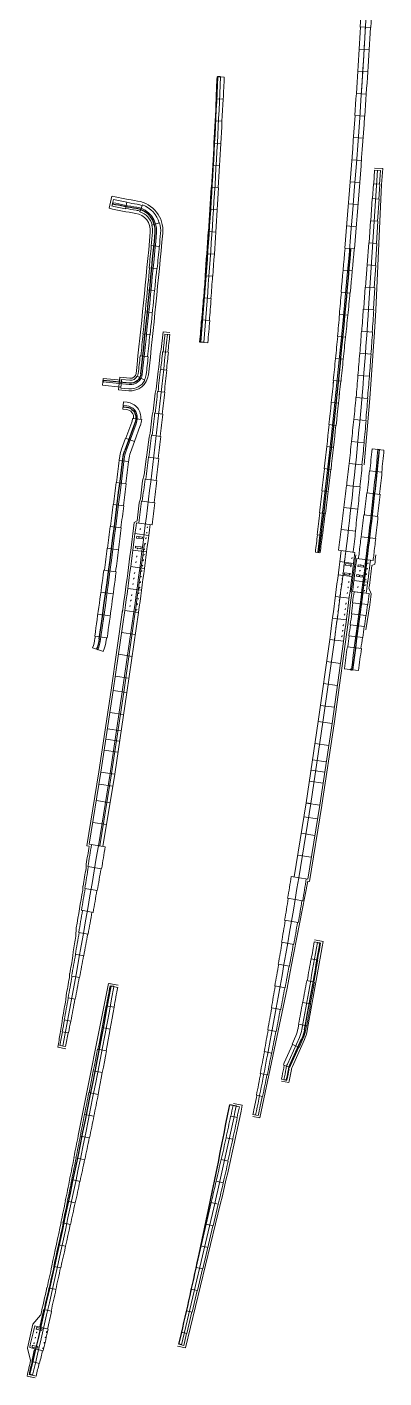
# Model space of a CAD drawing. Extents: x 2537068 to 2538547, y 7113338 to 7130059.
# Drawn here: x 2537482 to 2537997, y 7114492 to 7116442 of the extents above; entities that cross this region are included whole.
import ezdxf

# ---------------------------------------------------------------- set-up
doc = ezdxf.new("R2010")
doc.units = 0
doc.header["$LTSCALE"] = 40
doc.header["$MEASUREMENT"] = 0
doc.linetypes.add('DGN Style 1', pattern=[27.38632, 0.045568, -27.340752])
doc.linetypes.add('DGN Style 2', pattern=[45.56792, 27.340752, -18.227168])
for name, color, linetype, lineweight in [('D_PIPES_1', 7, 'Continuous', 0), ('D_RD_RETW_Symbol', 2, 'Continuous', 0), ('D_RET_WALL_1', 20, 'Continuous', 30), ('D_RIPRAP_1', 7, 'Continuous', 0), ('RD_RW_Pr_Conc_Hidden', 20, 'DGN Style 2', 13)]:
    doc.layers.add(name, color=color, linetype=linetype, lineweight=lineweight)

msp = doc.modelspace()

# ---------------------------------------------------------------- linework, layer by layer
at = {"color": 7, "linetype": 'Continuous', "lineweight": 40}
msp.add_point((2537949.7, 7115514.4), dxfattribs=at)
at = {"layer": 'D_PIPES_1'}
for p, q in [((2537637.8, 7115597.6), (2537621.2, 7115481.9)), ((2537621.2, 7115481.8), (2537603.5, 7115364.2)), ((2537603.5, 7115364.1), (2537586.6, 7115259.8))]:
    msp.add_line(p, q, dxfattribs=at)
msp.add_arc((2525324.6, 7117290.2), 12429, 352.17282, 352.63276, dxfattribs=at)
at = {"layer": 'D_RD_RETW_Symbol', "linetype": 'Continuous', "lineweight": 13, "ltscale": 0.02}
for p, q in [((2537974.7, 7116035.8), (2537987.5, 7116235)), ((2537629.3, 7115925.9), (2537591.3, 7115929.7)), ((2537620.5, 7115895.6), (2537625.5, 7115895.1)), ((2537639, 7115869.2), (2537624.6, 7115829.9)), ((2537635.8, 7115597.8), (2537619.2, 7115482.1)), ((2537908.8, 7115438.5), (2537925.2, 7115556.8)), ((2537619.2, 7115482.1), (2537601.5, 7115364.5)), ((2537891.1, 7115320.9), (2537908.8, 7115438.5)), ((2537601.5, 7115364.5), (2537584.6, 7115260.1)), ((2537873.9, 7115214), (2537891.1, 7115320.9)), ((2537857.5, 7114944.8), (2537874.7, 7114983.5)), ((2537704.4, 7114539.8), (2537753, 7114745.9))]:
    msp.add_line(p, q, dxfattribs=at)
for centre, radius, start, end in [((2526379.4, 7117111.1), 11610, 352.93767, 358.17507), ((2526379.4, 7117111.1), 11610, 356.17613, 358.17507), ((2527921, 7116803.2), 9849.6, 355.24501, 357.47875), ((2537634.7, 7116148.2), 34, 354.6998, 81.1793), ((2525324.6, 7117290.2), 12397, 353.75163, 354.69975), ((2531958.1, 7116423.3), 6029, 352.97121, 356.31528), ((2525324.6, 7117290.2), 12427, 352.17282, 354.03288), ((2531958.1, 7116423.3), 6059, 352.97121, 354.40012), ((2525324.6, 7117290.2), 12385, 351.96173, 353.1748), ((2526379.4, 7117111.1), 11650, 352.33279, 352.97121), ((2526379.4, 7117111.1), 11680, 352.14268, 352.97121), ((2525324.6, 7117290.2), 12427, 349.24464, 350.59777), ((2526379.4, 7117111.1), 11650, 349.37643, 350.62818), ((2526379.4, 7117111.1), 11692, 349.57286, 350.19744), ((2526379.4, 7117111.1), 11414, 346.75444, 349.63077)]:
    msp.add_arc(centre, radius, start, end, dxfattribs=at)
at = {"layer": 'D_RD_RETW_Symbol', "linetype": 'Continuous', "lineweight": 13, "ltscale": 0.02, "extrusion": (0, 0, -1)}
for centre, radius, start, end in [((-2537722.6, 7116714.4), 539, 278.8207, 282.5671), ((-2537631, 7115942.8), 17, 186.2484, 275.7215), ((-2537623.8, 7115878.2), 17, 95.7215, 182.5828), ((-2537611.8, 7115879.2), 29, 183.5128, 200.2121), ((-2537672.4, 7115812.3), 51, 6.8252, 20.2121), ((-2537509.6, 7115569.4), 79, 188.0383, 199.5096), ((-2537828.1, 7115004.3), 51, 190.4271, 204.0054), ((-2532943.9, 7115879.8), 4971, 190.6236, 191.7021), ((-2537884, 7114933), 29, 10.849, 24.0054), ((-2532943.9, 7115879.8), 5001, 190.849, 191.0333), ((-2532943.9, 7115879.8), 4941, 191.622, 193.2665)]:
    msp.add_arc(centre, radius, start, end, dxfattribs=at)
at = {"layer": 'D_RD_RETW_Symbol'}
msp.add_point((2537783.6, 7114884.4), dxfattribs=at)
at = {"layer": 'D_RET_WALL_1', "color": 7, "linetype": 'Continuous', "lineweight": 13, "ltscale": 0.1}
for p, q in [((2537983.1, 7116238.3), (2537995.3, 7116237.5)), ((2537604.3, 7116197.8), (2537600.4, 7116180.2)), ((2537678.1, 7116002), (2537688, 7116001)), ((2537615.5, 7115936.3), (2537613.7, 7115918.4)), ((2537630.2, 7115934.8), (2537615.5, 7115936.3)), ((2537628.4, 7115916.9), (2537613.7, 7115918.4)), ((2537968.1, 7115809.7), (2537976.5, 7115905.5)), ((2537585.5, 7115367), (2537568.1, 7115259.8)), ((2537568.1, 7115259.8), (2537571.3, 7115259.3)), ((2537566.8, 7115227.6), (2537567, 7115233.6)), ((2537562, 7115196), (2537562.4, 7115202)), ((2537552.2, 7115129.7), (2537552.6, 7115141.8)), ((2537547.8, 7115101.1), (2537548.2, 7115107.1)), ((2537542.8, 7115069.5), (2537543.2, 7115075.5)), ((2537555.4, 7114841.7), (2537599.2, 7115061.4)), ((2537613, 7115058.8), (2537599.2, 7115061.4)), ((2537537.7, 7115037.9), (2537538.1, 7115043.9)), ((2537817.7, 7114867.2), (2537857.2, 7115054.6)), ((2537532.5, 7115006.4), (2537533, 7115012.4)), ((2537529.6, 7114989.1), (2537530.4, 7114995.1)), ((2537525.9, 7114969.5), (2537537.7, 7114967.2)), ((2537779.7, 7114888.3), (2537792.3, 7114885.7)), ((2537817.7, 7114867.2), (2537807.5, 7114869.3)), ((2537710.6, 7114535.3), (2537761.1, 7114744)), ((2537501.3, 7114582.4), (2537490.2, 7114569.6)), ((2537482.2, 7114534.8), (2537486.9, 7114517.1)), ((2537699, 7114538), (2537710.6, 7114535.3)), ((2537493.5, 7114491.9), (2537481.7, 7114494.7))]:
    msp.add_line(p, q, dxfattribs=at)
at = {"layer": 'D_RET_WALL_1', "color": 7, "linetype": 'Continuous', "lineweight": 13, "ltscale": 0.02}
for p, q in [((2537619.7, 7115600.2), (2537603.1, 7115484.5)), ((2537924.9, 7115436.3), (2537946.7, 7115593.1)), ((2537603.1, 7115484.5), (2537585.5, 7115367)), ((2537907.1, 7115318.5), (2537924.8, 7115436.1)), ((2537889.4, 7115208.5), (2537907.1, 7115318.3))]:
    msp.add_line(p, q, dxfattribs=at)
at = {"layer": 'D_RET_WALL_1', "color": 7, "linetype": 'Continuous', "lineweight": 13}
for p, q in [((2537889.4, 7115208.5), (2537887.1, 7115208.8)), ((2537600.8, 7115061.1), (2537607.6, 7115059.7)), ((2537481.7, 7114494.7), (2537488.5, 7114493.1))]:
    msp.add_line(p, q, dxfattribs=at)
at = {"layer": 'D_RET_WALL_1', "color": 7, "linetype": 'Continuous', "lineweight": 13, "ltscale": 0.1, "flags": 128}
for points in [[(2537976.5, 7115905.5), (2537983, 7116001.4), (2537985.1, 7116033.4), (2537993.5, 7116214.6), (2537995.3, 7116237.5)], [(2537636.4, 7115726.8), (2537640.4, 7115729.3), (2537643.6, 7115755.1), (2537645.4, 7115760.9), (2537648.5, 7115786.7), (2537650.7, 7115795.5), (2537653.4, 7115818.3), (2537654.8, 7115824.2), (2537657.8, 7115850), (2537659.5, 7115855.8), (2537662.5, 7115881.6), (2537663.8, 7115887.5), (2537666.7, 7115913.3), (2537668.1, 7115919.2), (2537670.9, 7115945), (2537671.9, 7115951), (2537674, 7115970.5), (2537675.4, 7115976.4), (2537678.1, 7116002)], [(2537857.2, 7115054.6), (2537862.8, 7115086), (2537887.1, 7115208.8)]]:
    msp.add_lwpolyline(points, dxfattribs=at)
for points in [[(2537946.7, 7115593.1), (2537948.6, 7115611.3, 0.000294), (2537950.3, 7115624.9), (2537949.6, 7115627.3, 0.001135), (2537956.2, 7115679.8)], [(2537970.6, 7115571.8), (2537976.3, 7115607.7), (2537976.3, 7115607.7, 0.000342), (2537978.4, 7115623.6), (2537975.2, 7115631.8, 0.000707), (2537979.3, 7115664.6), (2537983.5, 7115666.4, 0.000297), (2537985.2, 7115680.2)], [(2537896.7, 7115124.2), (2537909, 7115122.1, -0.002789), (2537886.1, 7114993.6, -0.059316), (2537882, 7114980.3), (2537864.7, 7114941.6, 0.057469), (2537863.3, 7114937, -0.000954), (2537859.7, 7114918.2), (2537848.8, 7114920.4)]]:
    msp.add_lwpolyline(points, format="xyb", dxfattribs=at)
at = {"layer": 'D_RET_WALL_1', "color": 7, "linetype": 'Continuous', "lineweight": 13, "ltscale": 0.1, "extrusion": (0, 0, -1)}
for centre, radius, start, end in [((-2537722.6, 7116714.4), 530, 278.8207, 282.8914), ((-2537722.6, 7116714.4), 548, 278.8207, 282.8808), ((-2537631, 7115942.8), 26, 186.2484, 275.7215), ((-2537631, 7115942.8), 8, 186.2484, 275.7215), ((-2532943.9, 7115879.8), 4949.3, 191.5873, 193.2665)]:
    msp.add_arc(centre, radius, start, end, dxfattribs=at)
at = {"layer": 'D_RET_WALL_1', "color": 7, "linetype": 'Continuous', "lineweight": 13, "ltscale": 0.1}
for centre, radius, start, end in [((2537634.7, 7116148.2), 25, 354.6998, 81.1793), ((2537634.7, 7116148.2), 43, 354.6998, 81.1793), ((2525324.6, 7117290.2), 12388, 353.75163, 354.69975), ((2525324.6, 7117290.2), 12406, 353.75163, 354.69975), ((2525324.6, 7117290.2), 12410.8, 352.15897, 352.76299), ((2525324.6, 7117290.2), 12414, 350.46406, 350.58391), ((2525324.6, 7117290.2), 12414.8, 350.31652, 350.43637), ((2525324.6, 7117290.2), 12415.4, 350.03529, 350.28883), ((2525324.6, 7117290.2), 12417.1, 349.87391, 349.97992), ((2525324.6, 7117290.2), 12417.8, 349.72637, 349.84622), ((2525324.6, 7117290.2), 12418.4, 349.57883, 349.69868), ((2525324.6, 7117290.2), 12419.1, 349.43129, 349.55114), ((2525324.6, 7117290.2), 12419.8, 349.35069, 349.40361), ((2525324.6, 7117290.2), 12420.1, 349.2308, 349.32301), ((2526379.4, 7117111.1), 11404.4, 348.36077, 348.5214), ((2526379.4, 7117111.1), 11404.8, 348.20014, 348.36077), ((2526379.4, 7117111.1), 11405.1, 348.0395, 348.20014), ((2526379.4, 7117111.1), 11405.4, 347.87887, 348.0395), ((2526379.4, 7117111.1), 11405.8, 347.5576, 347.87887), ((2526379.4, 7117111.1), 11406.1, 347.39697, 347.5576), ((2526379.4, 7117111.1), 11405.8, 347.19111, 347.39697), ((2526379.4, 7117111.1), 11397.7, 346.93634, 347.11586), ((2526379.4, 7117111.1), 11406.4, 346.73937, 346.85483)]:
    msp.add_arc(centre, radius, start, end, dxfattribs=at)
at = {"layer": 'D_RIPRAP_1', "lineweight": 30}
for p, q in [((2537761.1, 7116369.9), (2537757.1, 7116370.1)), ((2537605.3, 7116188.3), (2537604.8, 7116186.4)), ((2537947.1, 7116121.3), (2537949.1, 7116121.2)), ((2537736.8, 7115986.7), (2537732.8, 7115987.1)), ((2537591.5, 7115931.7), (2537591.2, 7115928.7)), ((2537629.5, 7115927.9), (2537591.5, 7115931.7)), ((2537620.5, 7115895.6), (2537620.3, 7115893.6)), ((2537620.3, 7115893.6), (2537625.3, 7115893.1)), ((2537637.1, 7115869.9), (2537622.7, 7115830.6)), ((2537990.2, 7115831.8), (2537988.2, 7115832)), ((2537901.3, 7115683.7), (2537903.3, 7115683.4)), ((2537584.1, 7115543), (2537582.2, 7115543.7)), ((2537949.7, 7115514.4), (2537951.7, 7115514.1)), ((2537900.7, 7115120.5), (2537904.6, 7115119.8)), ((2537607, 7115056.8), (2537603.1, 7115057.6)), ((2537861.2, 7114943.2), (2537878.4, 7114981.9)), ((2537852.5, 7114922.7), (2537856.4, 7114921.9)), ((2537783.6, 7114884.4), (2537774.2, 7114886.2)), ((2537704.4, 7114539.8), (2537700.9, 7114540.6)), ((2537489.7, 7114495.9), (2537485.8, 7114496.7))]:
    msp.add_line(p, q, dxfattribs=at)
for centre, radius, start, end in [((2527921, 7116803.2), 9845.6, 355.24508, 357.47875), ((2537634.7, 7116148.2), 32, 354.6998, 81.1793), ((2525324.6, 7117290.2), 12395, 353.75163, 354.69975), ((2526379.4, 7117111.1), 11612, 352.93767, 355.10953), ((2531958.1, 7116423.3), 6061, 352.97121, 354.40012), ((2525324.6, 7117290.2), 12383, 351.96173, 353.1748), ((2526379.4, 7117111.1), 11682, 352.14269, 352.97121), ((2526379.4, 7117111.1), 11696, 349.57286, 350.19744), ((2526379.4, 7117111.1), 11410, 346.75419, 349.63157), ((2526379.4, 7117111.1), 11610, 347.84305, 348.95188), ((2530385.6, 7116243.7), 7511, 346.89442, 347.87589)]:
    msp.add_arc(centre, radius, start, end, dxfattribs=at)
at = {"layer": 'D_RIPRAP_1', "lineweight": 30, "extrusion": (0, 0, -1)}
for centre, radius, start, end in [((-2537722.6, 7116714.4), 541, 278.8207, 282.5671), ((-2537631, 7115942.8), 15, 186.2484, 275.7215), ((-2537623.8, 7115878.2), 15, 95.7215, 182.5217), ((-2537611.8, 7115879.2), 27, 183.5478, 200.2121), ((-2537672.4, 7115812.3), 53, 6.8252, 20.2121), ((-2537509.6, 7115569.4), 77, 188.0383, 199.5096), ((-2537828.1, 7115004.3), 55, 190.4271, 204.0054), ((-2532943.9, 7115879.8), 5005, 190.849, 191.0333), ((-2537884, 7114933), 25, 10.849, 24.0054)]:
    msp.add_arc(centre, radius, start, end, dxfattribs=at)
at = {"layer": 'RD_RW_Pr_Conc_Hidden', "linetype": 'Continuous'}
for p, q in [((2537962.5, 7116441.9), (2537977.6, 7116441)), ((2537960.9, 7116409.9), (2537975.4, 7116409)), ((2537755.9, 7116370.2), (2537766.4, 7116369.7)), ((2537958.9, 7116378), (2537973.4, 7116377.1)), ((2537754.4, 7116338.2), (2537764.9, 7116337.7)), ((2537956.9, 7116346.1), (2537971.3, 7116345.1)), ((2537954.7, 7116314.2), (2537969.2, 7116313.2)), ((2537753.2, 7116306.3), (2537763, 7116305.8)), ((2537751.5, 7116274.3), (2537761.4, 7116273.8)), ((2537952.8, 7116282.2), (2537966.6, 7116281.3)), ((2537749.8, 7116242.4), (2537759.6, 7116241.8)), ((2537950.5, 7116250.3), (2537964.3, 7116249.3)), ((2537982, 7116215.3), (2537983.3, 7116235.3)), ((2537983.3, 7116235.3), (2537991.7, 7116234.7)), ((2537990.5, 7116214.8), (2537991.7, 7116234.7)), ((2537948.1, 7116218.5), (2537961.9, 7116217.4)), ((2537980.3, 7116194.1), (2537981.6, 7116215.3)), ((2537990.8, 7116214.8), (2537981.6, 7116215.3)), ((2537989.4, 7116193.5), (2537990.8, 7116214.8)), ((2537606.3, 7116193.1), (2537604.2, 7116183.5)), ((2537747.6, 7116210.5), (2537758, 7116209.8)), ((2537977.9, 7116162.2), (2537979.9, 7116194.1)), ((2537989.8, 7116193.5), (2537979.9, 7116194.1)), ((2537987.7, 7116161.5), (2537989.8, 7116193.5)), ((2537625.8, 7116189.2), (2537624, 7116179.5)), ((2537644.6, 7116175.2), (2537648.2, 7116185)), ((2537745.6, 7116178.5), (2537756.1, 7116177.9)), ((2537945.6, 7116186.6), (2537959.4, 7116185.5)), ((2537661.7, 7116155.9), (2537673.1, 7116159.1)), ((2537943, 7116154.7), (2537956.8, 7116153.6)), ((2537975.5, 7116130.3), (2537977.6, 7116162.2)), ((2537988, 7116161.5), (2537977.6, 7116162.2)), ((2537986, 7116129.6), (2537988, 7116161.5)), ((2537743.2, 7116146.7), (2537754.3, 7116145.9)), ((2537660.8, 7116126.3), (2537672.6, 7116125.1)), ((2537741, 7116114.7), (2537752.1, 7116114)), ((2537940.3, 7116122.8), (2537954.1, 7116121.7)), ((2537972.8, 7116098.4), (2537974.8, 7116130.3)), ((2537986.6, 7116129.5), (2537974.8, 7116130.3)), ((2537984.6, 7116097.6), (2537986.6, 7116129.5)), ((2537970.4, 7116066.5), (2537972.4, 7116098.4)), ((2537984.9, 7116097.6), (2537972.4, 7116098.4)), ((2537982.9, 7116065.6), (2537984.9, 7116097.6)), ((2537657.9, 7116094.4), (2537669.5, 7116093.3)), ((2537738.7, 7116082.9), (2537749.8, 7116082)), ((2537937.8, 7116090.9), (2537951, 7116089.8)), ((2537655.3, 7116062.5), (2537665.8, 7116061.5)), ((2537935, 7116059.1), (2537948.2, 7116057.9)), ((2537967.8, 7116036.3), (2537969.7, 7116066.5)), ((2537983.5, 7116065.6), (2537969.7, 7116066.5)), ((2537981.6, 7116035.4), (2537983.5, 7116065.6)), ((2537736.3, 7116051), (2537747.4, 7116050.1)), ((2537652.1, 7116030.7), (2537662.6, 7116029.6)), ((2537733.5, 7116019.1), (2537745.3, 7116018.2)), ((2537932.4, 7116027.2), (2537944.8, 7116026)), ((2537982.1, 7116033.6), (2537967, 7116034.6)), ((2537648.8, 7115998.9), (2537659.3, 7115997.8)), ((2537680.7, 7115998.7), (2537687.7, 7115998)), ((2537980.4, 7116001.6), (2537964.4, 7116002.7)), ((2537730.9, 7115987.2), (2537742.7, 7115986.2)), ((2537929.7, 7115995.3), (2537941.5, 7115994.2)), ((2537644.9, 7115967.1), (2537656.5, 7115965.9)), ((2537677.3, 7115973.2), (2537685.7, 7115972.3)), ((2537926.9, 7115963.5), (2537938, 7115962.4)), ((2537978.3, 7115969.7), (2537961.9, 7115970.9)), ((2537674.2, 7115947.7), (2537683.3, 7115946.7)), ((2537975.8, 7115937.7), (2537959.4, 7115939)), ((2537590.8, 7115924.8), (2537591.8, 7115934.6)), ((2537617.1, 7115922.2), (2537590.8, 7115924.8)), ((2537618.1, 7115931.9), (2537591.8, 7115934.6)), ((2537618.2, 7115933.3), (2537617, 7115920.8)), ((2537628.7, 7115919.7), (2537617, 7115920.8)), ((2537629.9, 7115932.1), (2537618.2, 7115933.3)), ((2537640.6, 7115937.9), (2537651.7, 7115932.3)), ((2537923.7, 7115931.7), (2537934.8, 7115930.5)), ((2537967.6, 7115938.4), (2537967.6, 7115938.4)), ((2537621, 7115900.8), (2537620, 7115890.4)), ((2537621, 7115900.8), (2537626, 7115900.3)), ((2537670, 7115916), (2537680.5, 7115914.8)), ((2537920.7, 7115899.8), (2537931.2, 7115898.7)), ((2537973.5, 7115905.7), (2537956.4, 7115907.2)), ((2537620, 7115890.4), (2537624.9, 7115889.9)), ((2537665.8, 7115884.3), (2537677.6, 7115882.9)), ((2537632.8, 7115871.5), (2537624.2, 7115848.2)), ((2537647.2, 7115875.5), (2537634.1, 7115876.9)), ((2537645.2, 7115866.9), (2537636.7, 7115843.7)), ((2537917.4, 7115868), (2537927.8, 7115866.9)), ((2537971.1, 7115873.8), (2537953.2, 7115875.4)), ((2537624, 7115848.3), (2537618.1, 7115832.3)), ((2537636.9, 7115843.6), (2537624, 7115848.3)), ((2537636.9, 7115843.6), (2537631.1, 7115827.6)), ((2537661.2, 7115852.6), (2537674.9, 7115851)), ((2537968.3, 7115841.9), (2537949.9, 7115843.6)), ((2537914.2, 7115836.2), (2537924, 7115835.1)), ((2537979.7, 7115832.9), (2537996.8, 7115831.2)), ((2537628.3, 7115814.5), (2537614.6, 7115816.2)), ((2537656.7, 7115820.9), (2537671.8, 7115819.1)), ((2537910.7, 7115804.4), (2537920.4, 7115803.3)), ((2537965.5, 7115809.9), (2537946.4, 7115811.9)), ((2537624.8, 7115782.7), (2537610.4, 7115784.5)), ((2537651.9, 7115789.3), (2537669, 7115787.2)), ((2537976.1, 7115801.1), (2537994, 7115799.3)), ((2537907.3, 7115772.6), (2537916.5, 7115771.5)), ((2537962.6, 7115778), (2537942.7, 7115780.1)), ((2537972.1, 7115769.4), (2537991.2, 7115767.3)), ((2537621.2, 7115750.9), (2537606.1, 7115752.8)), ((2537647, 7115757.7), (2537666.1, 7115755.3)), ((2537959.3, 7115746.1), (2537938.9, 7115748.4)), ((2537639.4, 7115726.4), (2537662.1, 7115723.5)), ((2537903.9, 7115740.7), (2537912.4, 7115739.7)), ((2537967.8, 7115737.7), (2537988.2, 7115735.4)), ((2537617.6, 7115719.1), (2537601.7, 7115721.1)), ((2537637.4, 7115710.7), (2537657.2, 7115708)), ((2537640.2, 7115706.8), (2537639.9, 7115704.3)), ((2537640.2, 7115706.8), (2537648.1, 7115705.7)), ((2537648.1, 7115705.7), (2537647.8, 7115703.3)), ((2537900.5, 7115708.9), (2537908.2, 7115708)), ((2537956, 7115714.2), (2537934.9, 7115716.7)), ((2537963.9, 7115706), (2537985, 7115703.5)), ((2537613.7, 7115687.3), (2537597.3, 7115689.4)), ((2537634.3, 7115686.9), (2537654.1, 7115684.2)), ((2537638.3, 7115692.4), (2537638, 7115689.9)), ((2537638, 7115689.9), (2537645.9, 7115688.9)), ((2537638.3, 7115692.4), (2537646.2, 7115691.4)), ((2537639.9, 7115704.3), (2537647.8, 7115703.3)), ((2537646.2, 7115691.4), (2537645.9, 7115688.9)), ((2537931.3, 7115686.7), (2537954.9, 7115683.5)), ((2537897.8, 7115684.1), (2537904.8, 7115683.2)), ((2537953, 7115667.7), (2537933.1, 7115670.2)), ((2537941.3, 7115665.1), (2537941.6, 7115667.6)), ((2537949.6, 7115666.6), (2537941.6, 7115667.6)), ((2537949.3, 7115664.1), (2537949.6, 7115666.6)), ((2537957.4, 7115674.6), (2537981.1, 7115671.7)), ((2537959.2, 7115663.3), (2537959.5, 7115665.8)), ((2537959.5, 7115665.8), (2537967.5, 7115664.8)), ((2537970.3, 7115673), (2537974.5, 7115672.5)), ((2537610.3, 7115655.4), (2537592.4, 7115657.8)), ((2537631.2, 7115663.1), (2537651, 7115660.5)), ((2537950.6, 7115648.8), (2537930.7, 7115651.3)), ((2537939.9, 7115654.1), (2537939.6, 7115651.7)), ((2537947.6, 7115650.7), (2537939.6, 7115651.7)), ((2537947.9, 7115653.1), (2537939.9, 7115654.1)), ((2537949.3, 7115664.1), (2537941.3, 7115665.1)), ((2537947.9, 7115653.1), (2537947.6, 7115650.7)), ((2537957.4, 7115649), (2537957.7, 7115651.4)), ((2537957.4, 7115649), (2537965.4, 7115648)), ((2537957.7, 7115651.4), (2537965.7, 7115650.4)), ((2537959.2, 7115663.3), (2537967.2, 7115662.3)), ((2537965.4, 7115648), (2537965.7, 7115650.4)), ((2537967.2, 7115662.3), (2537967.5, 7115664.8)), ((2537627, 7115631.3), (2537646.8, 7115628.8)), ((2537951.4, 7115627.1), (2537971.2, 7115624.5)), ((2537953.4, 7115642.9), (2537973.2, 7115640.4)), ((2537953.6, 7115626.8), (2537975.4, 7115624)), ((2537606, 7115623.7), (2537588.2, 7115626.1)), ((2537946.6, 7115617.5), (2537926.8, 7115620.1)), ((2537951.5, 7115610.9), (2537973.4, 7115608.1)), ((2537601.7, 7115592), (2537583.8, 7115594.5)), ((2537622.7, 7115599.7), (2537606.1, 7115484.1)), ((2537622.6, 7115599.7), (2537642.5, 7115596.9)), ((2537642.5, 7115596.9), (2537625.9, 7115481.3)), ((2537942.5, 7115586.3), (2537922.7, 7115588.8)), ((2537949.8, 7115595), (2537970.9, 7115592.3)), ((2537948.2, 7115579.1), (2537968.5, 7115576.4)), ((2537597.2, 7115560.3), (2537579.4, 7115562.8)), ((2537618.1, 7115568), (2537637.9, 7115565.2)), ((2537902.1, 7115439.5), (2537918.5, 7115557.7)), ((2537938.4, 7115555.2), (2537918.5, 7115557.6)), ((2537921.9, 7115436.7), (2537938.3, 7115554.9)), ((2537946.3, 7115563.3), (2537966.1, 7115560.6)), ((2537591.9, 7115540.3), (2537576.3, 7115545.8)), ((2537613.6, 7115536.4), (2537633.4, 7115533.5)), ((2537944, 7115547.4), (2537964.3, 7115544.7)), ((2537933.9, 7115523.3), (2537914.1, 7115526)), ((2537939.6, 7115515.7), (2537960, 7115513)), ((2537609, 7115504.7), (2537628.8, 7115501.9)), ((2537929.5, 7115491.6), (2537909.7, 7115494.3)), ((2537606.1, 7115484.1), (2537588.4, 7115366.5)), ((2537606.1, 7115484.1), (2537625.9, 7115481.3)), ((2537625.9, 7115481.3), (2537608.2, 7115363.5)), ((2537601.3, 7115452.5), (2537621.1, 7115449.5)), ((2537925.1, 7115459.9), (2537905.3, 7115462.6)), ((2537884.4, 7115321.9), (2537902.1, 7115439.5)), ((2537921.9, 7115436.8), (2537902.1, 7115439.6)), ((2537921.9, 7115436.6), (2537902.1, 7115439.5)), ((2537904.2, 7115318.9), (2537921.9, 7115436.6)), ((2537595.5, 7115413.9), (2537615.3, 7115410.9)), ((2537597.8, 7115428.7), (2537617.6, 7115425.8)), ((2537593.2, 7115398.1), (2537612.9, 7115395.1)), ((2537917.1, 7115404.9), (2537897.3, 7115407.9)), ((2537913.5, 7115381.2), (2537893.8, 7115384.2)), ((2537588.4, 7115366.5), (2537571.5, 7115262.2)), ((2537588.4, 7115366.5), (2537608.2, 7115363.3)), ((2537588.4, 7115366.4), (2537608.2, 7115363.5)), ((2537608.2, 7115363.3), (2537591.3, 7115259)), ((2537911.3, 7115366.4), (2537891.5, 7115369.3)), ((2537585.6, 7115349.1), (2537605.3, 7115345.9)), ((2537908.9, 7115350.5), (2537889.2, 7115353.5)), ((2537581.8, 7115325.4), (2537601.5, 7115322.2)), ((2537867.2, 7115215.1), (2537884.4, 7115321.9)), ((2537891.1, 7115320.9), (2537884.4, 7115321.9)), ((2537904.1, 7115318.6), (2537884.4, 7115321.8)), ((2537887, 7115211.9), (2537904.2, 7115318.8)), ((2537900.9, 7115298.8), (2537881.2, 7115302)), ((2537576.6, 7115293.8), (2537596.4, 7115290.6)), ((2537897.1, 7115275.1), (2537877.4, 7115278.3)), ((2537571.5, 7115262.3), (2537594.5, 7115258.5)), ((2537892, 7115243.5), (2537872.3, 7115246.7)), ((2537569.5, 7115230.2), (2537589.2, 7115226.9)), ((2537564.9, 7115198.5), (2537583.1, 7115195.4)), ((2537887, 7115211.9), (2537863, 7115215.8)), ((2537879.5, 7115180.6), (2537857.8, 7115184.3)), ((2537560.1, 7115166.9), (2537577.1, 7115164)), ((2537873.1, 7115149.2), (2537853.4, 7115152.6)), ((2537556.2, 7115135.1), (2537569.9, 7115132.7)), ((2537866.7, 7115117.8), (2537849, 7115120.9)), ((2537903.8, 7115120), (2537896.2, 7115121.3)), ((2537551.3, 7115103.5), (2537563.6, 7115101.3)), ((2537860.5, 7115086.4), (2537844.2, 7115089.3)), ((2537901.2, 7115095), (2537891.6, 7115096.7)), ((2537546, 7115072), (2537557.6, 7115069.9)), ((2537896.3, 7115063.4), (2537885.3, 7115065.4)), ((2537601.5, 7115057.9), (2537612.5, 7115055.7)), ((2537854.2, 7115055), (2537839.3, 7115057.7)), ((2537540.9, 7115040.4), (2537551.2, 7115038.5)), ((2537595.9, 7115029.2), (2537607.5, 7115027.1)), ((2537847.9, 7115023.6), (2537834.3, 7115026.1)), ((2537891, 7115031.8), (2537879.4, 7115033.9)), ((2537535.4, 7115008.9), (2537545, 7115007.1)), ((2537532.5, 7114991.6), (2537541.5, 7114990)), ((2537590, 7114997.8), (2537601.6, 7114995.6)), ((2537841.4, 7114992.2), (2537829.1, 7114994.5)), ((2537864.2, 7114973.5), (2537869.6, 7114985.8)), ((2537885.3, 7115000.3), (2537873.6, 7115002.5)), ((2537529.1, 7114971.9), (2537537.4, 7114970.4)), ((2537583.4, 7114966.5), (2537596.4, 7114964)), ((2537853, 7114946.8), (2537864.8, 7114973.2)), ((2537862, 7114942.8), (2537873.8, 7114969.2)), ((2537874.4, 7114969), (2537864.2, 7114973.5)), ((2537874.4, 7114969), (2537879.8, 7114981.2)), ((2537834.9, 7114960.9), (2537823.9, 7114962.9)), ((2537577.3, 7114935.1), (2537590.3, 7114932.6)), ((2537828.6, 7114929.5), (2537818.3, 7114931.5)), ((2537861.1, 7114940.4), (2537851.7, 7114943.4)), ((2537855.9, 7114922), (2537849, 7114923.4)), ((2537570.9, 7114903.8), (2537584.4, 7114901.1)), ((2537821.7, 7114898.2), (2537812.7, 7114900)), ((2537564.6, 7114872.4), (2537578.2, 7114869.7)), ((2537785.2, 7114867.7), (2537775.5, 7114869.7)), ((2537779.1, 7114885.3), (2537788.1, 7114883.5)), ((2537815.4, 7114870.8), (2537807.8, 7114872.3)), ((2537558.3, 7114841.1), (2537571.9, 7114838.3)), ((2537778.5, 7114836.4), (2537768.9, 7114838.5)), ((2537552.2, 7114809.7), (2537565.2, 7114807)), ((2537772, 7114805), (2537761.7, 7114807.3)), ((2537546.1, 7114778.3), (2537558.3, 7114775.7)), ((2537764.9, 7114773.8), (2537754.7, 7114776.1)), ((2537539.8, 7114746.9), (2537551.4, 7114744.5)), ((2537740.1, 7114713.9), (2537747.4, 7114745)), ((2537747.4, 7114745), (2537747.9, 7114747.1)), ((2537757.6, 7114742.6), (2537747.4, 7114745)), ((2537750.3, 7114711.4), (2537757.6, 7114742.6)), ((2537757.6, 7114742.6), (2537758.1, 7114744.7)), ((2537533.5, 7114715.6), (2537544.4, 7114713.2)), ((2537725.7, 7114651.5), (2537740.4, 7114713.8)), ((2537735.3, 7114649.2), (2537750, 7114711.5)), ((2537750.3, 7114711.4), (2537740.1, 7114713.9)), ((2537527, 7114684.2), (2537537.3, 7114682)), ((2537743, 7114680.3), (2537732.7, 7114682.7)), ((2537520.2, 7114653), (2537530.4, 7114650.7)), ((2537718.7, 7114620.3), (2537726, 7114651.4)), ((2537735.3, 7114649.2), (2537725.7, 7114651.5)), ((2537727.6, 7114618.2), (2537735, 7114649.3)), ((2537513.2, 7114621.8), (2537523.5, 7114619.5)), ((2537711.7, 7114589), (2537719, 7114620.2)), ((2537727.6, 7114618.2), (2537718.7, 7114620.3)), ((2537720, 7114587.1), (2537727.3, 7114618.2)), ((2537517, 7114588.1), (2537505.6, 7114590.7)), ((2537704.7, 7114557.8), (2537712, 7114589)), ((2537720, 7114587.1), (2537711.7, 7114589)), ((2537712.2, 7114556), (2537719.6, 7114587.2)), ((2537492.6, 7114567), (2537512.1, 7114562.5)), ((2537494.9, 7114562.4), (2537502.7, 7114560.6)), ((2537495.5, 7114564.8), (2537503.3, 7114563)), ((2537701, 7114540.6), (2537705.1, 7114557.7)), ((2537712.2, 7114556), (2537704.7, 7114557.8)), ((2537707.8, 7114539), (2537711.9, 7114556.1)), ((2537505, 7114531.3), (2537485.5, 7114535.9)), ((2537496.8, 7114534.8), (2537489, 7114536.6)), ((2537497.3, 7114537.2), (2537489.5, 7114539)), ((2537701, 7114540.6), (2537707.8, 7114539)), ((2537488.4, 7114515.7), (2537499.8, 7114513)), ((2537484.6, 7114497.1), (2537494.8, 7114494.7))]:
    msp.add_line(p, q, dxfattribs=at)
at = {"layer": 'RD_RW_Pr_Conc_Hidden', "linetype": 'DGN Style 1'}
for centre in [(2537641.7, 7115706.1), (2537643.3, 7115718), (2537651.6, 7115704.8), (2537652.7, 7115712.7), (2537653.7, 7115720.6), (2537639.5, 7115690.2), (2537649.4, 7115688.9), (2537650.5, 7115696.8), (2537637.2, 7115670.4), (2537638.3, 7115678.4), (2537646.6, 7115665.2), (2537647.7, 7115673.1), (2537648.7, 7115681), (2537937.4, 7115665.6), (2537938.5, 7115673.6), (2537939.5, 7115681.5), (2537947.4, 7115664.4), (2537948.9, 7115676.2), (2537961.5, 7115666.1), (2537971.9, 7115668.7), (2537634.1, 7115646.7), (2537635.1, 7115654.6), (2537644.5, 7115649.3), (2537645.6, 7115657.3), (2537935, 7115646.9), (2537936, 7115654.6), (2537945.9, 7115653.4), (2537959.4, 7115650.2), (2537960.4, 7115658.1), (2537968.8, 7115644.9), (2537969.8, 7115652.9), (2537970.9, 7115660.8), (2537633, 7115638.8), (2537641.3, 7115625.4), (2537642.4, 7115633.5), (2537643.5, 7115641.4), (2537932.9, 7115631.1), (2537933.9, 7115639), (2537942.3, 7115625.8), (2537943.3, 7115633.8), (2537944.4, 7115641.7), (2537957.4, 7115634.4), (2537966.8, 7115629.1), (2537967.8, 7115637), (2537628.7, 7115607), (2537629.8, 7115614.9), (2537630.9, 7115622.8), (2537639.1, 7115609.6), (2537640.2, 7115617.5), (2537929.9, 7115607.8), (2537930.9, 7115615.8), (2537931.9, 7115623.1), (2537940.3, 7115610.5), (2537638.1, 7115601.6), (2537927.9, 7115591.9), (2537928.9, 7115599.9), (2537938.3, 7115594.7), (2537939.3, 7115602.6), (2537925, 7115568.6), (2537925.9, 7115576.6), (2537926.9, 7115584.5), (2537935.4, 7115571.4), (2537936.4, 7115579.3), (2537924, 7115560.7), (2537934.4, 7115563.4), (2537493.8, 7114558.6), (2537508.3, 7114559.3), (2537490.2, 7114543), (2537492, 7114550.8), (2537502.9, 7114535.9), (2537504.7, 7114543.7), (2537506.5, 7114551.5)]:
    msp.add_circle(centre, 2, dxfattribs=at)
at = {"layer": 'RD_RW_Pr_Conc_Hidden', "linetype": 'Continuous'}
for centre, radius, start, end in [((2526379.4, 7117111.1), 11602.4, 356.69324, 357.32492), ((2526379.4, 7117111.1), 11617.6, 356.69324, 357.32492), ((2526379.4, 7117111.1), 11602.8, 356.06155, 356.69324), ((2526379.4, 7117111.1), 11617.2, 356.06155, 356.69324), ((2527921, 7116803.2), 9844.4, 357.29261, 357.47875), ((2527921, 7116803.2), 9854.9, 357.29261, 357.47875), ((2527921, 7116803.2), 9844.7, 356.54803, 357.29261), ((2527921, 7116803.2), 9854.6, 356.54803, 357.29261), ((2526379.4, 7117111.1), 11603.1, 355.11403, 356.06155), ((2526379.4, 7117111.1), 11616.9, 355.11403, 356.06155), ((2527921, 7116803.2), 9844.4, 356.17573, 356.54803), ((2527921, 7116803.2), 9854.9, 356.17573, 356.54803), ((2537634.7, 7116148.2), 29.6, 69.7939, 81.1793), ((2537634.7, 7116148.2), 38.4, 69.7939, 81.1793), ((2537634.7, 7116148.2), 28.8, 15.8684, 69.7939), ((2537634.7, 7116148.2), 39.3, 15.8684, 69.7939), ((2537634.7, 7116148.2), 28.1, 354.6998, 15.8684), ((2537634.7, 7116148.2), 39.9, 354.6998, 15.8684), ((2525324.6, 7117290.2), 12391.1, 354.60991, 354.69975), ((2525324.6, 7117290.2), 12402.9, 354.60991, 354.69975), ((2527921, 7116803.2), 9844.1, 355.80344, 356.17573), ((2527921, 7116803.2), 9855.2, 355.80344, 356.17573), ((2525324.6, 7117290.2), 12391.2, 354.46202, 354.60991), ((2525324.6, 7117290.2), 12402.8, 354.46202, 354.60991), ((2526379.4, 7117111.1), 11603.4, 354.79818, 355.11403), ((2526379.4, 7117111.1), 11616.6, 354.79818, 355.11403), ((2525324.6, 7117290.2), 12391.8, 354.01833, 354.46202), ((2525324.6, 7117290.2), 12402.2, 354.01833, 354.46202), ((2527921, 7116803.2), 9844.4, 355.6173, 355.80344), ((2527921, 7116803.2), 9854.9, 355.6173, 355.80344), ((2526379.4, 7117111.1), 11603.8, 354.64026, 354.79818), ((2526379.4, 7117111.1), 11616.2, 354.64026, 354.79818), ((2527921, 7116803.2), 9844.1, 355.43115, 355.6173), ((2527921, 7116803.2), 9855.2, 355.43115, 355.6173), ((2531958.1, 7116423.3), 6022.1, 356.29915, 356.31528), ((2527921, 7116803.2), 9843.7, 355.24501, 355.43115), ((2527921, 7116803.2), 9855.6, 355.24501, 355.43115), ((2526379.4, 7117111.1), 11604.1, 354.48234, 354.64026), ((2526379.4, 7117111.1), 11615.9, 354.48234, 354.64026), ((2531958.1, 7116423.3), 6021.4, 355.99505, 356.29915), ((2531958.1, 7116423.3), 6036.6, 355.99505, 356.29915), ((2531958.1, 7116423.3), 6035.9, 356.29915, 356.31528), ((2525324.6, 7117290.2), 12392.1, 353.87043, 354.01833), ((2525324.6, 7117290.2), 12401.9, 353.87043, 354.01833), ((2525324.6, 7117290.2), 12423.5, 353.9143, 354.03288), ((2525324.6, 7117290.2), 12430.5, 353.9143, 354.03288), ((2531958.1, 7116423.3), 6021, 355.69094, 355.99505), ((2531958.1, 7116423.3), 6037, 355.69094, 355.99505), ((2526379.4, 7117111.1), 11604.4, 354.32442, 354.48234), ((2526379.4, 7117111.1), 11615.6, 354.32442, 354.48234), ((2525324.6, 7117290.2), 12391.2, 353.75163, 353.87043), ((2525324.6, 7117290.2), 12402.8, 353.75163, 353.87043), ((2525324.6, 7117290.2), 12422.8, 353.79576, 353.9143), ((2525324.6, 7117290.2), 12431.2, 353.79576, 353.9143), ((2526379.4, 7117111.1), 11604.4, 354.1665, 354.32442), ((2526379.4, 7117111.1), 11615.6, 354.1665, 354.32442), ((2531958.1, 7116423.3), 6020.7, 355.38683, 355.69094), ((2531958.1, 7116423.3), 6037.2, 355.38683, 355.69094), ((2525324.6, 7117290.2), 12422.4, 353.64822, 353.79576), ((2525324.6, 7117290.2), 12431.6, 353.64822, 353.79576), ((2531958.1, 7116423.3), 6020.7, 355.08272, 355.38683), ((2526379.4, 7117111.1), 11604.8, 353.85066, 354.1665), ((2526379.4, 7117111.1), 11604.8, 354.00858, 354.1665), ((2526379.4, 7117111.1), 11615.2, 353.85066, 354.1665), ((2526379.4, 7117111.1), 11615.2, 354.00858, 354.1665), ((2531958.1, 7116423.3), 6037.2, 355.08272, 355.38683), ((2525324.6, 7117290.2), 12421.8, 353.50068, 353.64822), ((2525324.6, 7117290.2), 12432.2, 353.50068, 353.64822), ((2531958.1, 7116423.3), 6020.4, 354.77862, 355.08272), ((2531958.1, 7116423.3), 6037.6, 354.77862, 355.08272), ((2525324.6, 7117290.2), 12421.1, 353.35314, 353.50068), ((2525324.6, 7117290.2), 12432.9, 353.35314, 353.50068), ((2526379.4, 7117111.1), 11605.1, 353.53481, 353.85066), ((2526379.4, 7117111.1), 11614.9, 353.53481, 353.85066), ((2531958.1, 7116423.3), 6020, 354.47451, 354.77862), ((2531958.1, 7116423.3), 6038, 354.47451, 354.77862), ((2525324.6, 7117290.2), 12420.1, 353.2056, 353.35314), ((2525324.6, 7117290.2), 12433.9, 353.2056, 353.35314), ((2531958.1, 7116423.3), 6019.8, 354.1704, 354.47451), ((2531958.1, 7116423.3), 6038.2, 354.1704, 354.47451), ((2531958.1, 7116423.3), 6050.4, 354.09752, 354.40012), ((2531958.1, 7116423.3), 6067.7, 354.09752, 354.40012), ((2525324.6, 7117290.2), 12378.1, 353.01273, 353.16077), ((2525324.6, 7117290.2), 12378.1, 353.16077, 353.1748), ((2525324.6, 7117290.2), 12391.9, 353.01273, 353.16077), ((2525324.6, 7117290.2), 12391.9, 353.16077, 353.1748), ((2525324.6, 7117290.2), 12419.4, 353.05806, 353.2056), ((2525324.6, 7117290.2), 12434.6, 353.05806, 353.2056), ((2526379.4, 7117111.1), 11605.4, 353.37689, 353.53481), ((2526379.4, 7117111.1), 11614.6, 353.37689, 353.53481), ((2531958.1, 7116423.3), 6019.4, 353.86629, 354.1704), ((2531958.1, 7116423.3), 6038.6, 353.86629, 354.1704), ((2525324.6, 7117290.2), 12377.8, 352.86469, 353.01273), ((2525324.6, 7117290.2), 12392.2, 352.86469, 353.01273), ((2525324.6, 7117290.2), 12418.4, 352.91053, 353.05806), ((2525324.6, 7117290.2), 12435.6, 352.91053, 353.05806), ((2531958.1, 7116423.3), 6050, 353.79492, 354.09752), ((2531958.1, 7116423.3), 6068, 353.79492, 354.09752), ((2526379.4, 7117111.1), 11605.8, 353.21897, 353.37689), ((2526379.4, 7117111.1), 11614.2, 353.21897, 353.37689), ((2531958.1, 7116423.3), 6019, 353.56219, 353.86629), ((2531958.1, 7116423.3), 6039, 353.56219, 353.86629), ((2531958.1, 7116423.3), 6049.4, 353.49232, 353.79492), ((2531958.1, 7116423.3), 6068.7, 353.49232, 353.79492), ((2525324.6, 7117290.2), 12377.4, 352.71665, 352.86469), ((2525324.6, 7117290.2), 12392.6, 352.71665, 352.86469), ((2525324.6, 7117290.2), 12417.4, 352.76299, 352.91053), ((2525324.6, 7117290.2), 12436.6, 352.76299, 352.91053), ((2531958.1, 7116423.3), 6018.8, 353.25808, 353.56219), ((2531958.1, 7116423.3), 6039.2, 353.25808, 353.56219), ((2525324.6, 7117290.2), 12413.8, 352.17282, 352.76299), ((2526379.4, 7117111.1), 11606.1, 353.06105, 353.21897), ((2526379.4, 7117111.1), 11613.9, 353.06105, 353.21897), ((2531958.1, 7116423.3), 6048.7, 353.18971, 353.49232), ((2531958.1, 7116423.3), 6069.2, 353.18971, 353.49232), ((2525324.6, 7117290.2), 12377, 352.56861, 352.71665), ((2525324.6, 7117290.2), 12393, 352.56861, 352.71665), ((2525324.6, 7117290.2), 12433.8, 352.17282, 352.76299), ((2526379.4, 7117111.1), 11606.5, 352.93767, 353.06105), ((2526379.4, 7117111.1), 11613.5, 352.93767, 353.06105), ((2531958.1, 7116423.3), 6018.4, 352.97121, 353.25808), ((2531958.1, 7116423.3), 6039.6, 352.97121, 353.25808), ((2531958.1, 7116423.3), 6048.4, 352.97121, 353.18971), ((2525324.6, 7117290.2), 12376.8, 352.42058, 352.56861), ((2525324.6, 7117290.2), 12393.2, 352.42058, 352.56861), ((2531958.1, 7116423.3), 6069.7, 352.97121, 353.18971), ((2526379.4, 7117111.1), 11666.8, 352.69208, 352.92759), ((2526379.4, 7117111.1), 11669.4, 352.92759, 352.97121), ((2526379.4, 7117111.1), 11686.8, 352.69208, 352.92759), ((2526379.4, 7117111.1), 11690.7, 352.92759, 352.97121), ((2525324.6, 7117290.2), 12376, 351.97646, 352.42058), ((2525324.6, 7117290.2), 12394, 351.97646, 352.42058), ((2526379.4, 7117111.1), 11669, 352.61359, 352.69208), ((2526379.4, 7117111.1), 11669.3, 352.5351, 352.61359), ((2526379.4, 7117111.1), 11690.6, 352.5351, 352.61359), ((2526379.4, 7117111.1), 11691, 352.61359, 352.69208), ((2526379.4, 7117111.1), 11669.8, 352.45661, 352.5351), ((2526379.4, 7117111.1), 11690.3, 352.45661, 352.5351), ((2526379.4, 7117111.1), 11670, 352.37813, 352.45661), ((2526379.4, 7117111.1), 11690, 352.37813, 352.45661), ((2525324.6, 7117290.2), 12376.8, 351.96173, 351.97646), ((2525324.6, 7117290.2), 12393.2, 351.96173, 351.97646), ((2526379.4, 7117111.1), 11670.3, 352.29964, 352.37813), ((2526379.4, 7117111.1), 11689.6, 352.29964, 352.37813), ((2526379.4, 7117111.1), 11669.8, 352.1426, 352.29964), ((2526379.4, 7117111.1), 11690.3, 352.14276, 352.29964), ((2525324.6, 7117290.2), 12417, 350.45022, 350.59777), ((2525324.6, 7117290.2), 12437, 350.45022, 350.59777), ((2525324.6, 7117290.2), 12417.8, 350.30268, 350.45022), ((2525324.6, 7117290.2), 12436.2, 350.30268, 350.45022), ((2525324.6, 7117290.2), 12418.4, 350.15514, 350.30268), ((2526379.4, 7117111.1), 11639, 350.47083, 350.62799), ((2526379.4, 7117111.1), 11661, 350.47083, 350.62843), ((2525324.6, 7117290.2), 12435.6, 350.15514, 350.30268), ((2526379.4, 7117111.1), 11640, 350.31345, 350.47083), ((2526379.4, 7117111.1), 11660, 350.31345, 350.47083), ((2525324.6, 7117290.2), 12420.1, 350.0076, 350.15514), ((2525324.6, 7117290.2), 12433.9, 350.0076, 350.15514), ((2526379.4, 7117111.1), 11641, 350.15608, 350.31345), ((2526379.4, 7117111.1), 11659, 350.15608, 350.31345), ((2525324.6, 7117290.2), 12420.8, 349.86006, 350.0076), ((2525324.6, 7117290.2), 12433.2, 349.86006, 350.0076), ((2526379.4, 7117111.1), 11641.8, 349.9987, 350.15608), ((2526379.4, 7117111.1), 11687.4, 350.07503, 350.19744), ((2526379.4, 7117111.1), 11696.6, 350.07503, 350.19744), ((2525324.6, 7117290.2), 12421.1, 349.71252, 349.86006), ((2525324.6, 7117290.2), 12432.9, 349.71252, 349.86006), ((2526379.4, 7117111.1), 11658.2, 349.9987, 350.15608), ((2526379.4, 7117111.1), 11642.4, 349.84132, 349.9987), ((2526379.4, 7117111.1), 11657.6, 349.84132, 349.9987), ((2526379.4, 7117111.1), 11687.1, 349.91821, 350.07503), ((2526379.4, 7117111.1), 11696.9, 349.91821, 350.07503), ((2525324.6, 7117290.2), 12421.8, 349.56499, 349.71252), ((2525324.6, 7117290.2), 12432.2, 349.56499, 349.71252), ((2526379.4, 7117111.1), 11686.4, 349.7614, 349.91821), ((2526379.4, 7117111.1), 11697.6, 349.7614, 349.91821), ((2526379.4, 7117111.1), 11408.4, 349.4852, 349.63077), ((2526379.4, 7117111.1), 11419.6, 349.4852, 349.63077), ((2526379.4, 7117111.1), 11643.1, 349.68394, 349.84132), ((2526379.4, 7117111.1), 11656.9, 349.68394, 349.84132), ((2525324.6, 7117290.2), 12422.1, 349.41745, 349.56499), ((2525324.6, 7117290.2), 12431.9, 349.41745, 349.56499), ((2526379.4, 7117111.1), 11408.1, 349.16393, 349.4852), ((2526379.4, 7117111.1), 11419.9, 349.16393, 349.4852), ((2526379.4, 7117111.1), 11643.8, 349.52656, 349.68394), ((2526379.4, 7117111.1), 11656.2, 349.52656, 349.68394), ((2526379.4, 7117111.1), 11686.1, 349.60459, 349.7614), ((2526379.4, 7117111.1), 11697.9, 349.60459, 349.7614), ((2525324.6, 7117290.2), 12422.4, 349.33685, 349.41745), ((2525324.6, 7117290.2), 12431.6, 349.33685, 349.41745), ((2525324.6, 7117290.2), 12422.8, 349.24464, 349.33685), ((2525324.6, 7117290.2), 12431.2, 349.24464, 349.33685), ((2526379.4, 7117111.1), 11644.4, 349.37643, 349.52656), ((2526379.4, 7117111.1), 11655.6, 349.37643, 349.52656), ((2526379.4, 7117111.1), 11686.4, 349.57286, 349.60459), ((2526379.4, 7117111.1), 11697.6, 349.57286, 349.60459), ((2526379.4, 7117111.1), 11407.4, 348.84267, 349.16393), ((2526379.4, 7117111.1), 11420.6, 348.84267, 349.16393), ((2526379.4, 7117111.1), 11407.1, 348.68203, 348.84267), ((2526379.4, 7117111.1), 11420.9, 348.68203, 348.84267), ((2526379.4, 7117111.1), 11407.1, 348.5214, 348.68203), ((2526379.4, 7117111.1), 11420.9, 348.5214, 348.68203), ((2526379.4, 7117111.1), 11407.4, 348.36077, 348.5214), ((2526379.4, 7117111.1), 11420.6, 348.36077, 348.5214), ((2526379.4, 7117111.1), 11407.8, 348.20014, 348.36077), ((2526379.4, 7117111.1), 11420.2, 348.20014, 348.36077), ((2526379.4, 7117111.1), 11408.1, 348.0395, 348.20014), ((2526379.4, 7117111.1), 11419.9, 348.0395, 348.20014), ((2526379.4, 7117111.1), 11408.4, 347.87887, 348.0395), ((2526379.4, 7117111.1), 11419.6, 347.87887, 348.0395), ((2526379.4, 7117111.1), 11408.8, 347.5576, 347.87887), ((2526379.4, 7117111.1), 11419.2, 347.5576, 347.87887), ((2526379.4, 7117111.1), 11409.1, 347.39697, 347.5576), ((2526379.4, 7117111.1), 11418.9, 347.39697, 347.5576), ((2526379.4, 7117111.1), 11408.8, 347.23634, 347.39697), ((2526379.4, 7117111.1), 11419.2, 347.23634, 347.39697), ((2526379.4, 7117111.1), 11408.2, 347.10582, 347.23634), ((2526379.4, 7117111.1), 11419.8, 347.10583, 347.23634), ((2526379.4, 7117111.1), 11400.8, 346.94518, 347.10581), ((2526379.4, 7117111.1), 11404, 347.08572, 347.09828), ((2526379.4, 7117111.1), 11412, 347.08574, 347.09829), ((2526379.4, 7117111.1), 11420.8, 346.9452, 347.10583), ((2526378.8, 7117108.7), 11404, 346.96528, 346.97784), ((2526378.8, 7117108.7), 11412, 346.96527, 346.97782), ((2526379.4, 7117111.1), 11408.8, 346.75444, 346.84981), ((2526379.4, 7117111.1), 11408.2, 346.84981, 346.94519), ((2526379.4, 7117111.1), 11419.8, 346.84982, 346.9452), ((2526379.4, 7117111.1), 11419.2, 346.75444, 346.84982)]:
    msp.add_arc(centre, radius, start, end, dxfattribs=at)
at = {"layer": 'RD_RW_Pr_Conc_Hidden', "linetype": 'Continuous', "extrusion": (0, 0, -1)}
for centre, radius, start, end in [((-2537722.6, 7116714.4), 534.1, 280.4411, 282.5671), ((-2537722.6, 7116714.4), 543.9, 280.4411, 282.5671), ((-2537722.6, 7116714.4), 543.4, 278.8207, 280.4411), ((-2537722.6, 7116714.4), 534.6, 278.8207, 280.4411), ((-2537631, 7115942.8), 11.2, 186.2484, 206.8725), ((-2537631, 7115942.8), 22.8, 186.2484, 206.8725), ((-2537631, 7115942.8), 23.3, 206.8725, 275.7215), ((-2537631, 7115942.8), 10.8, 206.8725, 275.7215), ((-2537623.8, 7115878.2), 22.2, 95.7215, 186.5432), ((-2537623.8, 7115878.2), 11.8, 95.7215, 187.0798), ((-2537611.8, 7115879.2), 22.4, 185.9427, 200.2121), ((-2537611.8, 7115879.2), 35.6, 185.9427, 200.2121), ((-2537672.4, 7115812.3), 57.9, 6.8252, 20.2121), ((-2537672.4, 7115812.3), 44.1, 6.8252, 20.2121), ((-2526379.4, 7117111.1), 11643.2, 187.0298, 187.66757), ((-2526379.4, 7117111.1), 11663.2, 187.03088, 187.66647), ((-2537509.6, 7115569.4), 70.8, 188.0383, 199.5096), ((-2537509.6, 7115569.4), 87.2, 188.0383, 199.5096), ((-2537828.1, 7115004.3), 45.4, 190.4271, 204.0054), ((-2537828.1, 7115004.3), 56.6, 190.4271, 204.0054), ((-2532943.9, 7115879.8), 4965.4, 190.6236, 190.6406), ((-2532943.9, 7115879.8), 4965.8, 190.6406, 191.0094), ((-2532943.9, 7115879.8), 4976.2, 190.6406, 191.0094), ((-2532943.9, 7115879.8), 4976.6, 190.6236, 190.6406), ((-2537884, 7114933), 33.9, 17.878, 24.0054), ((-2532943.9, 7115879.8), 4966.4, 191.0094, 191.3782), ((-2532943.9, 7115879.8), 4975.6, 191.0094, 191.3782), ((-2532943.9, 7115879.8), 4997.5, 190.849, 191.0333), ((-2537884, 7114933), 32.5, 10.849, 17.878), ((-2532943.9, 7115879.8), 5004.5, 190.849, 191.0333), ((-2537884, 7114933), 25.5, 10.849, 17.878), ((-2537884, 7114933), 24.1, 17.878, 24.0054), ((-2532943.9, 7115879.8), 4967.1, 191.3782, 191.7021), ((-2532943.9, 7115879.8), 4974.9, 191.3782, 191.7021), ((-2532943.9, 7115879.8), 4936.1, 191.8076, 192.1786), ((-2532943.9, 7115879.8), 4936.4, 191.622, 191.8076), ((-2532943.9, 7115879.8), 4945.9, 191.8076, 192.1786), ((-2532943.9, 7115879.8), 4945.6, 191.622, 191.8076), ((-2532943.9, 7115879.8), 4936.1, 192.1786, 192.5497), ((-2532943.9, 7115879.8), 4945.9, 192.1786, 192.5497), ((-2532943.9, 7115879.8), 4935.8, 192.5497, 192.9208), ((-2532943.9, 7115879.8), 4946.3, 192.5497, 192.9208), ((-2532943.9, 7115879.8), 4935.8, 192.9208, 193.2665), ((-2532943.9, 7115879.8), 4946.3, 192.9208, 193.2665)]:
    msp.add_arc(centre, radius, start, end, dxfattribs=at)

doc.saveas('drawing.dxf')
